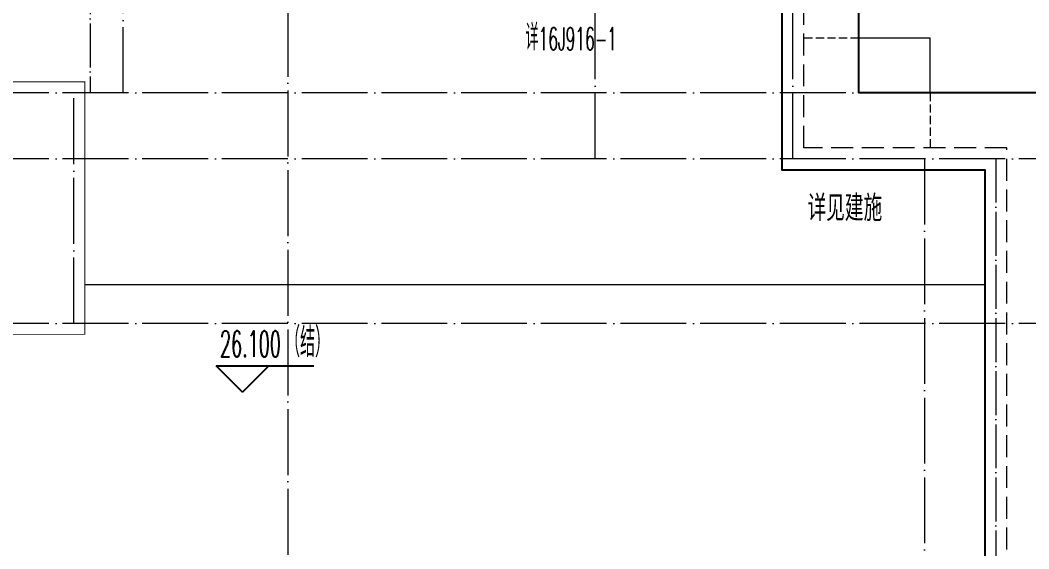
# Model space of a CAD drawing. Extents: x -518115 to 389031, y -231062 to 1628073.
# Drawn here: x 26578 to 35767, y 212153 to 216970 of the extents above; entities that cross this region are included whole.
import ezdxf

# ---------------------------------------------------------------- set-up
doc = ezdxf.new("R2010")
doc.units = 0
doc.header["$LTSCALE"] = 1000
doc.header["$MEASUREMENT"] = 0
for name, pattern in [('__DASH', [0.35, 0.25, -0.1]), ('DASH', [0.35, 0.25, -0.1]), ('DOTE', [2.42, 2, -0.2, 0.02, -0.2])]:
    doc.linetypes.add(name, pattern=pattern)
for name, color, linetype in [('$RECOVER_210609100354-0', 7, 'Continuous'), ('DIM_ELEV', 3, 'Continuous'), ('PUB_TEXT', 4, 'Continuous'), ('ROOF', 183, 'Continuous')]:
    doc.layers.add(name, color=color, linetype=linetype)
for name, color, linetype, lineweight in [('DOTE', 19, 'DOTE', 9), ('STAIR', 2, 'Continuous', 18), ('平面-排水沟', 86, 'Continuous', 15), ('平面-看线', 45, 'Continuous', 15)]:
    doc.layers.add(name, color=color, linetype=linetype, lineweight=lineweight)
doc.styles.add('_TCH_AXIS', font='COMPLEX', dxfattribs={"bigfont": 'GBCBIG'})
doc.styles.add('_TCH_DIM', font='SIMPLEX.shx', dxfattribs={"width": 0.7, "bigfont": 'GBCBIG.shx'})

# ---------------------------------------------------------------- blocks, each defined once
blk = doc.blocks.new('GDGDGDSDA')
at = {"layer": 'DOTE', "linetype": 'DOTE', "ltscale": 0.3}
for p, q in [((437834.8, 367858.3), (437834.8, 376108.3)), ((439634.8, 367858.3), (439634.8, 376108.3)), ((435034.6, 370658.3), (435034.8, 359558.3)), ((433534.8, 368458.3), (433534.8, 370058.3)), ((471334.8, 368458.3), (417334.8, 368458.3)), ((433084.8, 366358.3), (433084.8, 368458.3)), ((471334.8, 367858.3), (417334.8, 367858.3)), ((440834.8, 367858.3), (440834.8, 359558.3)), ((471334.8, 366358.3), (417334.8, 366358.3))]:
    blk.add_line(p, q, dxfattribs=at)

msp = doc.modelspace()

# ---------------------------------------------------------------- linework, layer by layer
at = {"layer": '$RECOVER_210609100354-0', "color": 30, "const_width": 8}
msp.add_lwpolyline([(24466.6, 216407), (27166.6, 216407), (27166.6, 214107), (24466.6, 214107)], close=True, dxfattribs=at)
at = {"layer": 'DIM_ELEV'}
for p, q in [((28602.5, 213581), (28362.5, 213821)), ((28362.5, 213821), (29254.7, 213821)), ((28602.5, 213581), (28842.5, 213821))]:
    msp.add_line(p, q, dxfattribs=at)
at = {"layer": 'DOTE', "ltscale": 0.2}
for p, q in [((27216.6, 217907.3), (27216.6, 216307)), ((35466.6, 215707), (35466.6, 211207))]:
    msp.add_line(p, q, dxfattribs=at)
at = {"layer": 'ROOF', "ltscale": 0.8}
for points in [[(36066.6, 211307), (36066.6, 216307), (34216.6, 216307), (34216.6, 219107), (30716.6, 219107), (30716.6, 220907), (28616.6, 220907), (28616.6, 222557), (23016.6, 222557), (23016.6, 220907), (20916.6, 220907), (20916.6, 219107), (17416.6, 219107), (17416.6, 216807), (16716.6, 216807)], [(23716.6, 220407), (23716.6, 221857), (27916.6, 221857), (27916.6, 220407), (27116.6, 220407), (27116.6, 217807.3), (29116.4, 217807.3), (29116.4, 218407), (33516.6, 218407), (33516.6, 215607), (35366.6, 215607), (35366.6, 211307.1), (28916.5, 211306.9), (28916.5, 209507), (22716.6, 209507), (22716.6, 211306.9), (16916.6, 211307.1), (16916.6, 215607), (18116.6, 215607), (18116.6, 218407), (19716.6, 218407), (19716.6, 215607), (24466.6, 215607)]]:
    msp.add_lwpolyline(points, dxfattribs=at)
at = {"layer": 'STAIR', "color": 130, "linetype": '__DASH', "ltscale": 0.3}
for p, q in [((34216.6, 216807), (33716.6, 216807)), ((34866.6, 216307), (34866.6, 215807))]:
    msp.add_line(p, q, dxfattribs=at)
at = {"layer": 'STAIR', "color": 130}
msp.add_lwpolyline([(34866.6, 216307), (34866.6, 216807), (34216.6, 216807)], dxfattribs=at)
at = {"layer": '平面-排水沟'}
msp.add_line((35366.6, 214557.2), (27166.6, 214557.2), dxfattribs=at)
at = {"layer": '平面-看线', "linetype": 'DASH', "ltscale": 0.8}
msp.add_lwpolyline([(35766.6, 211307), (35566.6, 211307), (35566.6, 215807), (33716.6, 215807), (33716.6, 218607), (30216.6, 218607), (30216.6, 220407), (28116.6, 220407), (28116.6, 222057), (23516.6, 222057), (23516.6, 220407), (21416.6, 220407), (21416.6, 218607), (17916.6, 218607), (17916.6, 216707)], dxfattribs=at)

# ---------------------------------------------------------------- block references
msp.add_blockref('GDGDGDSDA', (-406018.2, -152151.3))

# ---------------------------------------------------------------- texts
at = {"layer": 'DIM_ELEV', "color": 7, "style": '_TCH_DIM'}
for s, height, width, p in [('（结）', 270.07, 0.7, (28992.1, 213901.1)), ('26.100', 238, 0.494118, (28398.5, 213901.1))]:
    msp.add_text(s, height=height, dxfattribs=dict(at, width=width)).set_placement(p)
at = {"layer": 'PUB_TEXT', "style": '_TCH_DIM'}
for s, height, width, p in [('详', 236.3, 0.7, (31180.4, 216695.8)), ('16J916-1', 208.25, 0.494118, (31300.8, 216695.8))]:
    msp.add_text(s, height=height, dxfattribs=dict(at, width=width)).set_placement(p)
at = {"layer": 'PUB_TEXT', "style": '_TCH_AXIS'}
msp.add_text('详见建施', height=236.31, dxfattribs=at).set_placement((33750.5, 215139.2))

doc.saveas('drawing.dxf')
